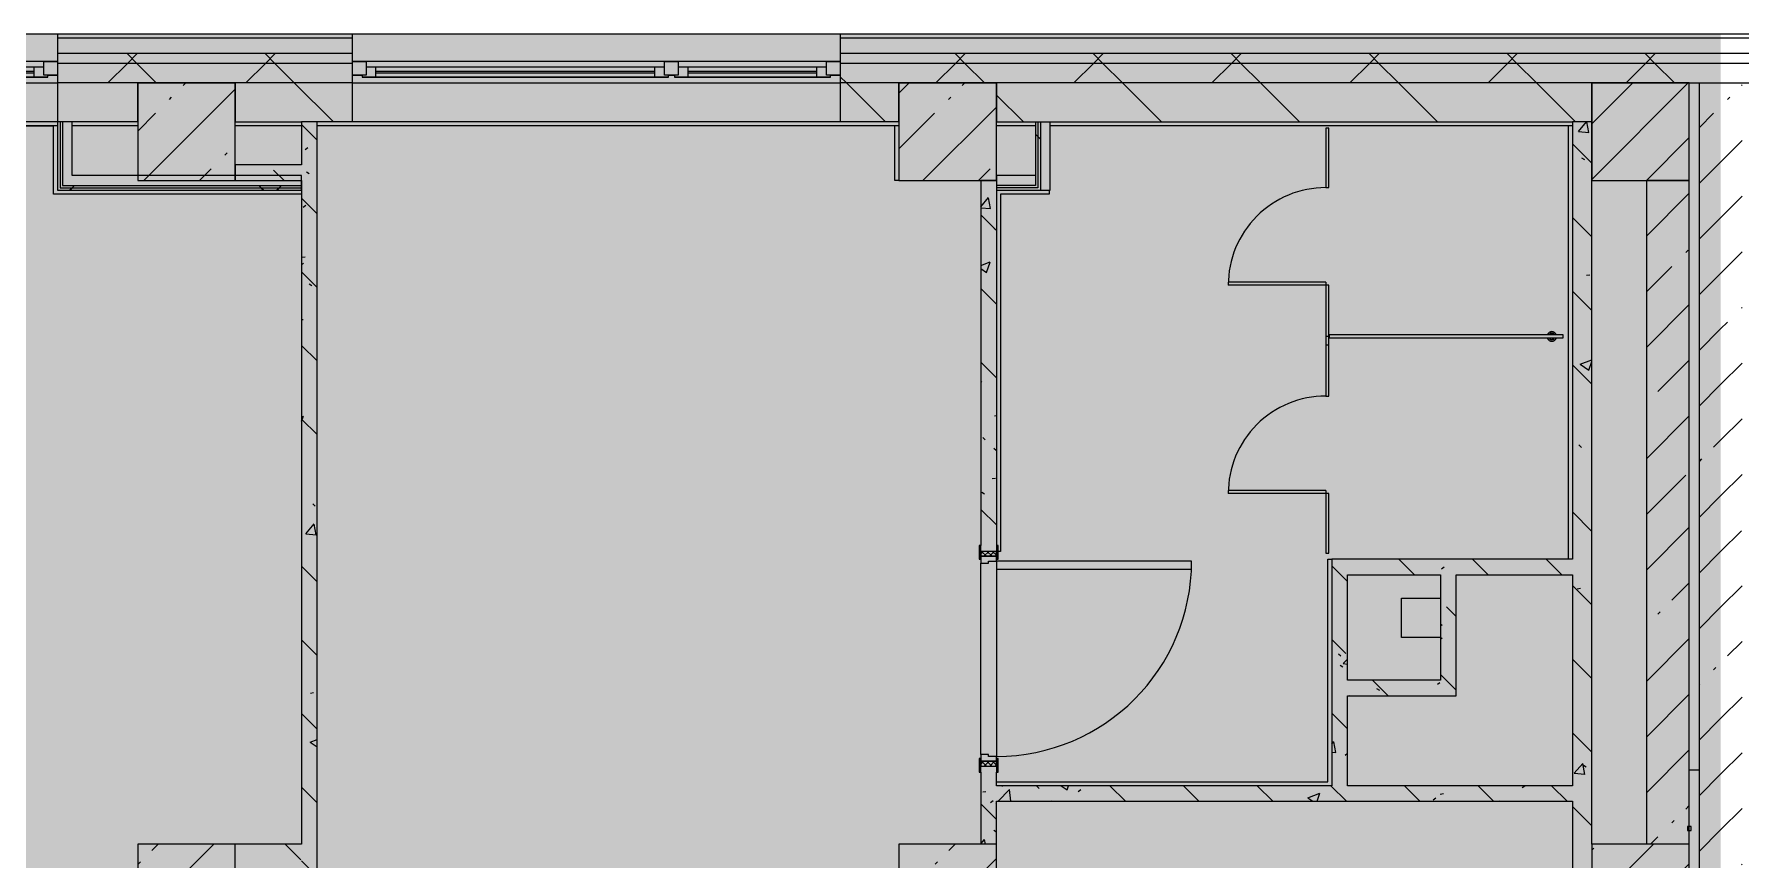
# Model space of a CAD drawing. Header units: millimetres. Extents: x 35098 to 231722, y -8553 to 29000.
# Drawn here: x 180932 to 189676, y 23120 to 27350 of the extents above; entities that cross this region are included whole.
import ezdxf

# ---------------------------------------------------------------- set-up
doc = ezdxf.new("R2010")
doc.units = ezdxf.units.MM
doc.layers.add('A-DETL-GENF-1', color=7, linetype='Continuous', lineweight=9, true_color=0xc0c0c0, transparency=0.4)
for name, color, linetype, lineweight, true_color in [('A-DOOR-2', 7, 'Continuous', 5, 0xaaaaaa), ('A-DOOR-3', 7, 'Continuous', 5, 0xe2e2e2), ('A-DOOR-4', 7, 'Continuous', 5, 0xb7b7b7), ('A-DOOR-5', 7, 'Continuous', 5, 0x737373), ('A-DOOR-FRAM-1', 7, 'Continuous', 5, 0xe2e2e2), ('A-DOOR-FRAM-2', 7, 'Continuous', 5, 0xaaaaaa), ('A-DOOR-FRAM-3', 7, 'Continuous', 5, 0xb7b7b7), ('A-FLOR-2', 7, 'Continuous', 5, 0xb7b7b7), ('A-GENM-1', 7, 'Continuous', 5, 0x737373), ('A-GENM-3', 7, 'Continuous', 5, 0xe2ddcd), ('A-GLAZ-3', 7, 'Continuous', 5, 0x737373), ('A-WALL-5', 7, 'Continuous', 9, 0x737373), ('A-WALL-6', 7, 'Continuous', 5, 0x737373), ('I-WALL-1', 7, 'Continuous', 5, 0xe7e7e7), ('I-WALL-2', 7, 'Continuous', 9, 0xe7e7e7), ('I-WALL-4', 7, 'Continuous', 5, 0x737373), ('I-WALL-5', 7, 'Continuous', 5, 0x787878), ('S-COLS-2', 7, 'Continuous', 5, 0x737373)]:
    doc.layers.add(name, color=color, linetype=linetype, lineweight=lineweight, true_color=true_color)
for name, color, linetype, lineweight in [('A-WALL', 7, 'Continuous', 9), ('A-WALL-4', 7, 'Continuous', 5), ('I-WALL-3', 7, 'Continuous', 5), ('S-COLS-1', 7, 'Continuous', 5)]:
    doc.layers.add(name, color=color, linetype=linetype, lineweight=lineweight)
pattern_1 = [(45, (104712.3, 0), (-285.1231, 285.1231), []), (45, (104997.44, 0), (-285.1231, 285.1231), [504.031, -100.806, 16.764, -84.042])]
pattern_2 = [(135, (104712.3, 0), (-377.1708, -377.1708), [533.4, -88.9, 17.78, -88.9]), (135, (104712.3, 376.94), (-377.1708, -377.1708), []), (50, (104712.3, 0), (637.6445, -55.7866), [66.675, -733.425]), (355, (104712.3, 0), (-123.3494, 668.699), [53.34, -586.74]), (100.451, (104765.45, -4.65), (514.299, 612.908), [56.665, -623.315]), (46.184, (104712.3, 177.8), (948.7764, -147.15), [100.012, -1100.137]), (96.636, (104791.4, 165.5), (830.909, 865.997), [84.998, -934.973]), (351.184, (104712.3, 177.8), (830.918, 865.988), [80.01, -880.11]), (21, (104801.2, 133.35), (530.6506, -357.9283), [66.675, -733.425]), (326, (104801.2, 133.35), (216.308, 644.6585), [53.34, -586.74]), (71.451, (104845.44, 103.5), (746.9596, 286.7243), [56.665, -623.315]), (37.5, (104712.32, 0), (10.81053, 295.9426), [16.764, -562.864, 16.764, -578.866, -588.962]), (37.5, (104712.32, 0), (10.81053, 295.9426), [-1175.258, 16.764, -572.198]), (7.5, (104712.3, 0), (233.8692, 350.6318), [16.764, -322.834, 16.764, -549.529, -224.472]), (7.5, (104712.3, 0), (233.8692, 350.6318), [-905.891, 16.764, -207.708]), (327.5, (104514.07, 0), (474.5678, -20.0513), [16.764, -205.486, 16.764, -676.656, -920.115]), (327.5, (104514.07, 0), (474.5678, -20.0513), [-915.67, 16.764, -903.351]), (317.5, (104425.17, 0), (518.4522, 88.9934), [16.764, -272.161, 16.764, -443.738, -653.415]), (317.5, (104425.17, 0), (518.4522, 88.9934), [-749.427, 16.764, -636.651])]
pattern_3 = [(45, (104712.3, 0), (-353.5534, 353.5534), []), (135, (104712.3, 0), (-353.5534, -353.5534), [])]
pattern_4 = [(45, (104712.3, 0), (-530.33, 530.33), []), (135, (104712.3, 0), (-530.33, -530.33), [])]

# ---------------------------------------------------------------- blocks, each defined once
blk = doc.blocks.new('BSC_Колонна _Прямоугольная - 500х500-23287078-2_7_2_птичка')
at = {"layer": 'S-COLS-1'}
h = blk.add_hatch(dxfattribs=at)
h.set_pattern_fill('FP_112', color=256, style=0, pattern_type=2)
h.set_pattern_definition([(45, (-84450, -22950), (-285.1231, 285.1231), []), (45, (-84164.88, -22950), (-285.1231, 285.1231), [504.031, -100.806, 16.764, -84.042])])
h.paths.add_polyline_path([(-250, -250), (250, -250), (250, 250), (-250, 250), (-250, -160)])
at = {"layer": 'S-COLS-2'}
for p, q in [((250, 250), (-250, 250)), ((-250, 250), (-250, -250)), ((250, -250), (250, 250)), ((-250, -250), (250, -250))]:
    blk.add_line(p, q, dxfattribs=at)
blk = doc.blocks.new('BSC_Колонна _Прямоугольная - 500х500-V102-2_7_2_птичка')
at = {"layer": 'S-COLS-1'}
h = blk.add_hatch(dxfattribs=at)
h.set_pattern_fill('FP_137', color=256, style=0, pattern_type=2)
h.set_pattern_definition([(45, (-77000, -22950), (-285.1231, 285.1231), []), (45, (-76714.88, -22950), (-285.1231, 285.1231), [504.031, -100.806, 16.764, -84.042])])
h.paths.add_polyline_path([(-250, -250), (250, -250), (250, 250), (-250, 250), (-250, -160)])
at = {"layer": 'S-COLS-2'}
for p, q in [((250, 250), (-250, 250)), ((-250, 250), (-250, -250)), ((250, -250), (250, 250)), ((-250, -250), (250, -250))]:
    blk.add_line(p, q, dxfattribs=at)
blk = doc.blocks.new('110_Дверь_СКБ_1Ст_Внутренняя1 - Д-4 1100x2100h_су мгн-32391219-2_7_2_птичка')
at = {"layer": 'A-DOOR-2'}
h = blk.add_hatch(dxfattribs=at)
h.set_pattern_fill('FP_143', color=256, style=0, pattern_type=2)
h.set_pattern_definition([(135, (1751.41, 104.685), (-14.14214, -14.14214), []), (225, (1751.41, 104.685), (14.14214, -14.14214), [])])
h.paths.add_polyline_path([(562.5, 40), (537.5, 40), (537.5, -40), (562.5, -40)])
at = {"layer": 'A-DOOR-3'}
h = blk.add_hatch(color=256, dxfattribs=at)
h.paths.add_polyline_path([(537.5, 40), (512.5, 40), (512.5, 0), (502.5, 0), (502.5, -40), (537.5, -40)])
h.paths.add_polyline_path([(-477.5, 0), (-487.5, 0), (-487.5, 40), (-512.5, 40), (-512.5, -40), (-477.5, -40)])
at = {"layer": 'A-DOOR-FRAM-1'}
for points in [[(-447.5, 40), (-447.5, 1040), (-487.5, 1040), (-487.5, 40)], [(-497.5, 40), (-497.5, 48), (-567.5, 48), (-567.5, 40)], [(592.5, 48), (522.5, 48), (522.5, 40), (592.5, 40)], [(-497.5, -40), (-567.5, -40), (-567.5, -48), (-497.5, -48)], [(592.5, -48), (592.5, -40), (522.5, -40), (522.5, -48)]]:
    blk.add_hatch(color=256, dxfattribs=at).paths.add_polyline_path(points)
at = {"layer": 'A-DOOR-FRAM-2'}
h = blk.add_hatch(dxfattribs=at)
h.set_pattern_fill('FP_144', color=256, style=0, pattern_type=2)
h.set_pattern_definition([(45, (-371.384, 104.685), (-14.1421, 14.1421), []), (135, (-371.384, 104.685), (-14.1421, -14.1421), [])])
h.paths.add_polyline_path([(-512.5, 40), (-537.5, 40), (-537.5, -40), (-512.5, -40)])
at = {"layer": 'A-DOOR-4'}
for p, q in [((-487.5, 1040), (-487.5, 40)), ((-447.5, 1040), (-487.5, 1040)), ((-447.5, 40), (-447.5, 1040)), ((-487.5, 40), (-447.5, 40))]:
    blk.add_line(p, q, dxfattribs=at)
blk.add_arc((-487.5, 40), 1000, 360, 90, dxfattribs=at)
at = {"layer": 'A-DOOR-FRAM-3'}
for p, q in [((-497.5, 48), (-567.5, 48)), ((-567.5, 48), (-567.5, 40)), ((-567.5, 40), (-497.5, 40)), ((-512.5, 40), (-537.5, 40)), ((-537.5, 40), (-537.5, -40)), ((-487.5, 40), (-512.5, 40)), ((-512.5, 40), (-512.5, -40)), ((-512.5, -40), (-512.5, 40)), ((-497.5, 40), (-512.5, 40)), ((-512.5, 40), (-512.5, 39)), ((-512.5, 39), (-497.5, 39)), ((-497.5, 40), (-497.5, 48)), ((-497.5, 39), (-497.5, 40)), ((-487.5, 0), (-487.5, 40)), ((-477.5, 0), (-487.5, 0)), ((-477.5, -40), (-477.5, 0)), ((512.5, 0), (502.5, 0)), ((502.5, 0), (502.5, -40)), ((512.5, 40), (512.5, 0)), ((537.5, 40), (512.5, 40)), ((592.5, 48), (522.5, 48)), ((522.5, 48), (522.5, 40)), ((537.5, 40), (522.5, 40)), ((522.5, 40), (522.5, 39)), ((522.5, 40), (592.5, 40)), ((522.5, 39), (537.5, 39)), ((537.5, -40), (537.5, 40)), ((562.5, 40), (537.5, 40)), ((537.5, 40), (537.5, -40)), ((537.5, 39), (537.5, 40)), ((562.5, -40), (562.5, 40)), ((592.5, 40), (592.5, 48)), ((-497.5, -40), (-567.5, -40)), ((-567.5, -40), (-567.5, -48)), ((-567.5, -48), (-497.5, -48)), ((-537.5, -40), (-512.5, -40)), ((-497.5, -39), (-512.5, -39)), ((-512.5, -39), (-512.5, -40)), ((-512.5, -40), (-477.5, -40)), ((-512.5, -40), (-497.5, -40)), ((-497.5, -40), (-497.5, -39)), ((-497.5, -48), (-497.5, -40)), ((502.5, -40), (537.5, -40)), ((537.5, -39), (522.5, -39)), ((522.5, -39), (522.5, -40)), ((522.5, -40), (537.5, -40)), ((592.5, -40), (522.5, -40)), ((522.5, -40), (522.5, -48)), ((522.5, -48), (592.5, -48)), ((537.5, -40), (537.5, -39)), ((537.5, -40), (562.5, -40)), ((592.5, -48), (592.5, -40))]:
    blk.add_line(p, q, dxfattribs=at)
blk = doc.blocks.new('120_Окно_СКБ_2Ст - 120_Окно_СКБ_2Ст 2500х2500 _мал створка справа_-23206729-2_7_2_птичка')
at = {"layer": 'A-GLAZ-3'}
for p, q in [((-1250, -75), (-1250, -5)), ((-1250, -5), (-1180, -5)), ((1250, -5), (-1250, -5)), ((-1180, -75), (-1250, -75)), ((-1250, -75), (-1200, -75)), ((-1180, -75), (-1200, -75)), ((-1200, -75), (-1200, -85)), ((-1200, -85), (370, -85)), ((370, -85), (-1200, -85)), ((-1180, -5), (-1180, -75)), ((350, -35), (-1180, -35)), ((-1180, -35), (-1180, -75)), ((-1130, -85), (-1130, -35)), ((-1130, -55), (300, -55)), ((300, -65), (-1130, -65)), ((300, -85), (300, -35)), ((350, -75), (350, -5)), ((350, -5), (420, -5)), ((350, -75), (350, -35)), ((420, -75), (350, -75)), ((370, -75), (350, -75)), ((370, -75), (400, -75)), ((370, -85), (370, -75)), ((420, -75), (400, -75)), ((400, -75), (400, -85)), ((400, -85), (1200, -85)), ((1200, -85), (400, -85)), ((420, -5), (420, -75)), ((1180, -35), (420, -35)), ((420, -35), (420, -75)), ((470, -85), (470, -35)), ((470, -55), (1130, -55)), ((1130, -65), (470, -65)), ((1130, -85), (1130, -35)), ((1180, -75), (1180, -5)), ((1180, -5), (1250, -5)), ((1180, -75), (1180, -35)), ((1250, -75), (1180, -75)), ((1200, -75), (1180, -75)), ((1200, -75), (1250, -75)), ((1200, -85), (1200, -75)), ((1250, -5), (1250, -75))]:
    blk.add_line(p, q, dxfattribs=at)
blk = doc.blocks.new('120_Окно_СКБ_2Ст - 120_Окно_СКБ_2Ст 2100х2400 _мал створка справа_-19092174-2_7_2_птичка')
at = {"layer": 'A-GLAZ-3'}
for p, q in [((-1050, -75), (-1050, -5)), ((-1050, -5), (-980, -5)), ((1050, -5), (-1050, -5)), ((-980, -75), (-1050, -75)), ((-1050, -75), (-1000, -75)), ((-980, -75), (-1000, -75)), ((-1000, -75), (-1000, -85)), ((-1000, -85), (170, -85)), ((170, -85), (-1000, -85)), ((-980, -5), (-980, -75)), ((150, -35), (-980, -35)), ((-980, -35), (-980, -75)), ((-930, -85), (-930, -35)), ((-930, -55), (100, -55)), ((100, -65), (-930, -65)), ((100, -85), (100, -35)), ((150, -75), (150, -5)), ((150, -5), (220, -5)), ((150, -75), (150, -35)), ((220, -75), (150, -75)), ((170, -75), (150, -75)), ((170, -75), (200, -75)), ((170, -85), (170, -75)), ((220, -75), (200, -75)), ((200, -75), (200, -85)), ((200, -85), (1000, -85)), ((1000, -85), (200, -85)), ((220, -5), (220, -75)), ((980, -35), (220, -35)), ((220, -35), (220, -75)), ((270, -85), (270, -35)), ((270, -55), (930, -55)), ((930, -65), (270, -65)), ((930, -85), (930, -35)), ((980, -75), (980, -5)), ((980, -5), (1050, -5)), ((980, -75), (980, -35)), ((1050, -75), (980, -75)), ((1000, -75), (980, -75)), ((1000, -75), (1050, -75)), ((1000, -85), (1000, -75)), ((1050, -5), (1050, -75))]:
    blk.add_line(p, q, dxfattribs=at)
blk = doc.blocks.new('BSC_Колонна _Прямоугольная - 500х500-V158-2_7_2_птичка')
at = {"layer": 'S-COLS-1'}
h = blk.add_hatch(dxfattribs=at)
h.set_pattern_fill('FP_185', color=256, style=0, pattern_type=2)
h.set_pattern_definition([(45, (-80900, -22950), (-285.1231, 285.1231), []), (45, (-80614.88, -22950), (-285.1231, 285.1231), [504.031, -100.806, 16.764, -84.042])])
h.paths.add_polyline_path([(-250, -250), (250, -250), (250, 250), (-250, 250), (-250, -160)])
at = {"layer": 'S-COLS-2'}
for p, q in [((250, 250), (-250, 250)), ((-250, 250), (-250, -250)), ((250, -250), (250, 250)), ((-250, -250), (250, -250))]:
    blk.add_line(p, q, dxfattribs=at)
blk = doc.blocks.new('131_Сантехническая перегородка_Дверь - СД-1-V198-2_7_2_птичка')
at = {"layer": 'A-GENM-3'}
for points in [[(0, -8), (305.2, -8), (305.2, 8), (0, 8)], [(805.2, -8), (1110.4, -8), (1110.4, 8), (805.2, 8)]]:
    blk.add_hatch(color=256, dxfattribs=at).paths.add_polyline_path(points)
at = {"layer": 'A-DOOR-5'}
for p, q in [((321.2, 508), (305.2, 508)), ((305.2, 8), (305.2, 508)), ((321.2, 8), (321.2, 508)), ((321.2, 8), (305.2, 8))]:
    blk.add_line(p, q, dxfattribs=at)
blk.add_arc((305.2, 8), 500, 360, 90, dxfattribs=at)
at = {"layer": 'A-GENM-1'}
for p, q in [((305.2, 8), (0, 8)), ((0, 8), (0, -8)), ((305.2, -8), (305.2, 8)), ((1110.4, 8), (805.2, 8)), ((805.2, 8), (805.2, -8)), ((1110.4, -8), (1110.4, 8)), ((0, -8), (305.2, -8)), ((805.2, -8), (1110.4, -8))]:
    blk.add_line(p, q, dxfattribs=at)
blk = doc.blocks.new('131_Сантехническая перегородка 8 - СП-1-30911291-2_7_2_птичка')
at = {"layer": 'A-GENM-3'}
blk.add_hatch(color=256, dxfattribs=at).paths.add_polyline_path([(0, 8), (0, -8), (1200, -8), (1200, 8)])
at = {"layer": 'A-GENM-1'}
for p, q in [((1200, 8), (0, 8)), ((0, 8), (0, -8)), ((1200, -8), (1200, 8)), ((0, -8), (1200, -8))]:
    blk.add_line(p, q, dxfattribs=at)
at = {"layer": 'A-GENM-1', "flags": 128}
for points in [[(71.5, 8), (71.1, 8.5), (70.8, 9), (70.4, 9.5), (70, 9.9), (69.6, 10.4), (69.2, 10.8), (68.8, 11.2), (68.3, 11.6), (67.8, 12), (67.3, 12.3), (66.8, 12.7), (66.3, 13), (65.8, 13.3), (65.3, 13.6), (64.7, 13.8), (64.2, 14), (63.6, 14.3), (63, 14.4), (62.4, 14.6), (61.9, 14.7), (61.3, 14.9), (60.7, 14.9), (60.1, 15), (59.5, 15.1), (58.9, 15.1), (58.3, 15.1), (57.7, 15), (57.1, 15), (56.5, 14.9), (55.9, 14.8), (55.3, 14.7), (54.7, 14.5), (54.1, 14.4), (53.5, 14.2), (53, 13.9), (52.4, 13.7), (51.9, 13.4), (51.4, 13.2), (50.8, 12.9), (50.3, 12.5), (49.8, 12.2), (49.3, 11.8), (48.9, 11.4), (48.4, 11), (48, 10.6), (47.6, 10.2), (47.2, 9.7), (46.8, 9.3), (46.4, 8.8), (46.1, 8.3), (45.9, 8)], [(45.9, -8), (46.3, -8.5), (46.6, -9), (47, -9.5), (47.4, -9.9), (47.8, -10.4), (48.2, -10.8), (48.6, -11.2), (49.1, -11.6), (49.6, -12), (50, -12.3), (50.5, -12.7), (51.1, -13), (51.6, -13.3), (52.1, -13.6), (52.7, -13.8), (53.2, -14), (53.8, -14.3), (54.4, -14.4), (54.9, -14.6), (55.5, -14.7), (56.1, -14.9), (56.7, -14.9), (57.3, -15), (57.9, -15.1), (58.5, -15.1), (59.1, -15.1), (59.7, -15), (60.3, -15), (60.9, -14.9), (61.5, -14.8), (62.1, -14.7), (62.7, -14.5), (63.3, -14.4), (63.8, -14.2), (64.4, -13.9), (65, -13.7), (65.5, -13.4), (66, -13.2), (66.6, -12.9), (67.1, -12.5), (67.6, -12.2), (68, -11.8), (68.5, -11.4), (69, -11), (69.4, -10.6), (69.8, -10.2), (70.2, -9.7), (70.6, -9.3), (70.9, -8.8), (71.3, -8.3), (71.5, -8)]]:
    blk.add_lwpolyline(points, dxfattribs=at)
at = {"layer": 'A-GENM-1'}
for radius, start, end in [(24.6, 19.91127, 160.08873), (17.6, 45, 135), (17.6, 45, 135), (15.1, 45, 135), (24.6, 199.91127, 340.08873), (17.6, 225, 315), (17.6, 225, 315), (15.1, 225, 315)]:
    blk.add_arc((58.7, 0), radius, start, end, dxfattribs=at)

msp = doc.modelspace()

# ---------------------------------------------------------------- hatches: boundary and pattern name
at = {"layer": 'A-DETL-GENF-1'}
msp.add_hatch(color=256, dxfattribs=at).paths.add_polyline_path([(180553.3, -280), (180572.3, -280), (180572.3, 3300), (189572.3, 3300), (189572.3, 27350), (146622.3, 27350), (146622.3, 23778), (143472.3, 23778), (143472.3, -280), (179625.7, -280)])
at = {"layer": 'A-WALL-4'}
h = msp.add_hatch(dxfattribs=at)
h.set_pattern_fill('FP_103', color=256, style=0, pattern_type=2)
h.set_pattern_definition(pattern_3)
h.paths.add_polyline_path([(189516.2, 27200), (189572.3, 27200), (189572.3, 27250), (185062.3, 27250), (185062.3, 27200), (188900.9, 27200)])
h.paths.add_polyline_path([(181480.8, 27200), (182562.3, 27200), (182562.3, 27250), (181052.3, 27250), (181052.3, 27200)])
h.paths.add_polyline_path([(172205.6, 27200), (172672.3, 27200), (172669.3, 27250), (170872.3, 27250), (170872.3, 27200), (171278.1, 27200)])
h.paths.add_polyline_path([(173572.3, 27200), (178952.3, 27200), (178952.3, 27250), (173572.3, 27250)])
h.paths.add_polyline_path([(169972.3, 27200), (169972.3, 27250), (168892.3, 27250), (168892.3, 27200), (169667.5, 27200)])
h.paths.add_polyline_path([(154372.6, 27200), (155472.5, 27200), (155472.5, 27250), (154372.6, 27250)])
h.paths.add_polyline_path([(164572.3, 27200), (165752.3, 27200), (165752.3, 27250), (164572.3, 27250)])
h.paths.add_polyline_path([(161872.3, 27200), (161872.3, 27250), (160622.2, 27250), (160622.2, 27200), (161539.1, 27200)])
h.paths.add_polyline_path([(159220.3, 27200), (159722.2, 27200), (159722.2, 27250), (158572.5, 27250), (158572.5, 27200)])
h.paths.add_polyline_path([(146772.3, 27200), (149119.3, 27200), (149119.3, 27250), (146722.3, 27250), (146722.3, 27200)])
h.paths.add_polyline_path([(153472.6, 27200), (153472.6, 27250), (152219.3, 27250), (152219.3, 27200), (152727.7, 27200)])
h = msp.add_hatch(dxfattribs=at)
h.set_pattern_fill('FP_103', color=256, style=0, pattern_type=2)
h.set_pattern_definition(pattern_3)
h.paths.add_polyline_path([(188912.3, 27100), (189572.3, 27100), (189572.3, 27200), (185062.3, 27200), (185062.3, 27100), (188900.9, 27100)])
h.paths.add_polyline_path([(172205.6, 27100), (172672.3, 27100), (172669.3, 27200), (170872.3, 27200), (170872.3, 27100), (171472.3, 27100)])
h.paths.add_polyline_path([(169972.3, 27100), (169972.3, 27200), (168892.3, 27200), (168892.3, 27100), (169667.5, 27100)])
h.paths.add_polyline_path([(173572.3, 27100), (178952.3, 27100), (178952.3, 27200), (173572.3, 27200)])
h.paths.add_polyline_path([(182562.3, 27100), (182562.3, 27200), (181052.3, 27200), (181052.3, 27100), (182408.3, 27100)])
h.paths.add_polyline_path([(161872.3, 27100), (161872.3, 27200), (160622.2, 27200), (160622.2, 27100), (161539.1, 27100)])
h.paths.add_polyline_path([(165752.3, 27100), (165752.3, 27200), (164572.3, 27200), (164572.3, 27100), (165712.9, 27100)])
h.paths.add_polyline_path([(158572.5, 27100), (159722.2, 27100), (159722.2, 27200), (158572.5, 27200)])
h.paths.add_polyline_path([(149119.3, 27100), (149119.3, 27200), (146772.3, 27200), (146772.3, 27100), (148090.1, 27100)])
h.paths.add_polyline_path([(152219.3, 27100), (153472.6, 27100), (153472.6, 27200), (152219.3, 27200)])
h.paths.add_polyline_path([(154372.6, 27100), (155472.5, 27100), (155472.5, 27200), (154372.6, 27200)])
h = msp.add_hatch(dxfattribs=at)
h.set_pattern_fill('FP_103', color=256, style=0, pattern_type=2)
h.set_pattern_definition(pattern_3)
h.paths.add_polyline_path([(193538.5, 27200), (197872.3, 27200), (197872.3, 27250), (189572.3, 27250), (189572.3, 27200), (192611, 27200)])
h = msp.add_hatch(dxfattribs=at)
h.set_pattern_fill('FP_103', color=256, style=0, pattern_type=2)
h.set_pattern_definition(pattern_3)
h.paths.add_polyline_path([(197772.3, 27100), (197772.3, 27200), (189572.3, 27200), (189572.3, 27100), (197248.6, 27100)])
at = {"layer": 'I-WALL-1'}
for points in [[(181127.3, 26625), (181127.3, 26900), (181077.3, 26900), (181077.3, 26625)], [(186137.3, 26550), (186137.3, 26900), (186087.3, 26900), (186087.3, 26550), (186118.4, 26550)], [(182302.3, 26575), (182302.3, 26625), (181077.3, 26625), (181077.3, 26575), (181480.8, 26575)]]:
    msp.add_hatch(color=256, dxfattribs=at).paths.add_polyline_path(points)
at = {"layer": 'I-WALL-2'}
msp.add_hatch(color=256, dxfattribs=at).paths.add_polyline_path([(186062.3, 26575), (186062.3, 26625), (185862.3, 26625), (185862.3, 26575)])
at = {"layer": 'I-WALL-3'}
h = msp.add_hatch(dxfattribs=at)
h.set_pattern_fill('FP_114', color=256, style=0, pattern_type=2)
h.set_pattern_definition([(135, (104712.3, 0), (-353.5534, -353.5534), [])])
h.paths.add_polyline_path([(185062.3, 26900), (185362.3, 26900), (185362.3, 27100), (185062.3, 27100), (185062.3, 26974.9)])
h.paths.add_polyline_path([(188912.3, 26900), (188912.3, 27100), (185862.3, 27100), (185862.3, 26900), (188900.9, 26900)])
h.paths.add_polyline_path([(178252.3, 26900), (178252.3, 27100), (175522.3, 27100), (175522.3, 26900), (177770.7, 26900)])
h.paths.add_polyline_path([(172672.3, 26900), (172669.3, 27100), (171472.3, 27100), (171472.3, 26900), (172669.3, 26900)])
h.paths.add_polyline_path([(178952.3, 26900), (178952.3, 27100), (178752.3, 27100), (178752.3, 26900)])
h.paths.add_polyline_path([(173572.3, 26900), (175022.3, 26900), (175022.3, 27100), (173572.3, 27100)])
h.paths.add_polyline_path([(181462.3, 26900), (181462.3, 27100), (181052.3, 27100), (181052.3, 26900)])
h.paths.add_polyline_path([(182562.3, 26900), (182562.3, 27100), (181962.3, 27100), (181962.3, 26900), (182408.3, 26900)])
h.paths.add_polyline_path([(161075.3, 26900), (161872.3, 26900), (161872.3, 27100), (160622.2, 27100), (160622.2, 26900)])
h.paths.add_polyline_path([(158572.5, 26900), (159722.2, 26900), (159722.2, 27100), (158572.5, 27100)])
h.paths.add_polyline_path([(164572.3, 26900), (165772.3, 26900), (165772.3, 27100), (164572.3, 27100)])
h.paths.add_polyline_path([(169177.1, 26900), (169972.3, 26900), (169972.3, 27100), (168872.3, 27100), (168872.3, 26900)])
h.paths.add_polyline_path([(155077.1, 26900), (155472.5, 26900), (155472.5, 27100), (155077.1, 27100)])
h = msp.add_hatch(dxfattribs=at)
h.set_pattern_fill('FP_111', color=256, style=0, pattern_type=2)
h.set_pattern_definition(pattern_1)
h.paths.add_polyline_path([(189572.3, 18370), (189572.3, 27100), (189462.3, 27100), (189462.3, 18370)])
h = msp.add_hatch(dxfattribs=at)
h.set_pattern_fill('FP_111', color=256, style=0, pattern_type=2)
h.set_pattern_definition(pattern_1)
h.paths.add_polyline_path([(189682.3, 18370), (189682.3, 27100), (189572.3, 27100), (189572.3, 18370)])
h = msp.add_hatch(dxfattribs=at)
h.set_pattern_fill('FP_215', color=256, style=0, pattern_type=2)
h.set_pattern_definition(pattern_4)
h.paths.add_polyline_path([(186074.8, 26575), (186074.8, 26900), (186062.3, 26900), (186062.3, 26575)])
h = msp.add_hatch(dxfattribs=at)
h.set_pattern_fill('FP_215', color=256, style=0, pattern_type=2)
h.set_pattern_definition(pattern_4)
h.paths.add_polyline_path([(186087.3, 26562.5), (186087.3, 26900), (186074.8, 26900), (186074.8, 26562.5)])
h = msp.add_hatch(dxfattribs=at)
h.set_pattern_fill('FP_111', color=256, style=0, pattern_type=2)
h.set_pattern_definition(pattern_1)
h.paths.add_polyline_path([(189412.3, 15150), (189412.3, 15530), (189192.3, 15530), (189192.3, 15150)])
h.paths.add_polyline_path([(189192.3, 18570), (189412.3, 18570), (189412.3, 18600), (189192.3, 18600)])
h.paths.add_polyline_path([(189412.3, 19100), (189412.3, 22700), (189192.3, 22700), (189192.3, 19100), (189200.8, 19100)])
h.paths.add_polyline_path([(189316.4, 23200), (189412.3, 23200), (189412.3, 26600), (189192.3, 26600), (189192.3, 23200)])
h = msp.add_hatch(dxfattribs=at)
h.set_pattern_fill('FP_215', color=256, style=0, pattern_type=2)
h.set_pattern_definition(pattern_4)
h.paths.add_polyline_path([(182302.3, 26550), (182302.3, 26562.5), (181052.3, 26562.5), (181052.3, 26550), (181480.8, 26550)])
h = msp.add_hatch(dxfattribs=at)
h.set_pattern_fill('FP_215', color=256, style=0, pattern_type=2)
h.set_pattern_definition(pattern_4)
h.paths.add_polyline_path([(182302.3, 26562.5), (182302.3, 26575), (181064.8, 26575), (181064.8, 26562.5), (181480.8, 26562.5)])
at = {"layer": 'I-WALL-5'}
h = msp.add_hatch(dxfattribs=at)
h.set_pattern_fill('FP_124', color=256, style=0, pattern_type=2)
h.set_pattern_definition(pattern_2)
h.paths.add_polyline_path([(182302.3, 18800), (182382.3, 18800), (182382.3, 26900), (182302.3, 26900), (182302.3, 20476.2)])
h = msp.add_hatch(dxfattribs=at)
h.set_pattern_fill('FP_124', color=256, style=0, pattern_type=2)
h.set_pattern_definition(pattern_2)
h.paths.add_polyline_path([(188813, 18800), (188912.3, 18800), (188912.3, 26900), (188813, 26900), (188813, 20476.2)])
h = msp.add_hatch(dxfattribs=at)
h.set_pattern_fill('FP_124', color=256, style=0, pattern_type=2)
h.set_pattern_definition(pattern_2)
h.paths.add_polyline_path([(182302.3, 26600), (182302.3, 26680), (181962.3, 26680), (181962.3, 26600)])
h = msp.add_hatch(dxfattribs=at)
h.set_pattern_fill('FP_124', color=256, style=0, pattern_type=2)
h.set_pattern_definition(pattern_2)
h.paths.add_polyline_path([(185862.3, 23200), (185862.3, 23600), (185782.3, 23600), (185782.3, 23200)])
h.paths.add_polyline_path([(185862.3, 24700), (185862.3, 26600), (185782.3, 26600), (185782.3, 24700)])
h = msp.add_hatch(dxfattribs=at)
h.set_pattern_fill('FP_124', color=256, style=0, pattern_type=2)
h.set_pattern_definition(pattern_2)
h.paths.add_polyline_path([(187973.4, 24580), (188813, 24580), (188813, 24660), (187580.8, 24660), (187580.8, 24580), (187660.8, 24580)])
h = msp.add_hatch(dxfattribs=at)
h.set_pattern_fill('FP_124', color=256, style=0, pattern_type=2)
h.set_pattern_definition(pattern_2)
h.paths.add_polyline_path([(187580.8, 23500), (187660.8, 23500), (187660.8, 24580), (187580.8, 24580), (187580.8, 23946.9)])
h = msp.add_hatch(dxfattribs=at)
h.set_pattern_fill('FP_124', color=256, style=0, pattern_type=2)
h.set_pattern_definition(pattern_2)
h.paths.add_polyline_path([(188217.4, 24040), (188217.4, 24580), (188137.4, 24580), (188137.4, 24040)])
h = msp.add_hatch(dxfattribs=at)
h.set_pattern_fill('FP_124', color=256, style=0, pattern_type=2)
h.set_pattern_definition(pattern_2)
h.paths.add_polyline_path([(187660.8, 23960), (188217.4, 23960), (188217.4, 24040), (187660.8, 24040)])
h = msp.add_hatch(dxfattribs=at)
h.set_pattern_fill('FP_124', color=256, style=0, pattern_type=2)
h.set_pattern_definition(pattern_2)
h.paths.add_polyline_path([(187973.4, 23420), (188813, 23420), (188813, 23500), (185862.3, 23500), (185862.3, 23420), (187045.9, 23420)])
h = msp.add_hatch(dxfattribs=at)
h.set_pattern_fill('FP_124', color=256, style=0, pattern_type=2)
h.set_pattern_definition(pattern_2)
h.paths.add_polyline_path([(182302.3, 23120), (182302.3, 23200), (181962.3, 23200), (181962.3, 23120)])
at = {"layer": 'S-COLS-1'}
h = msp.add_hatch(dxfattribs=at)
h.set_pattern_fill('FP_111', color=256, style=0, pattern_type=2)
h.set_pattern_definition(pattern_1)
h.paths.add_polyline_path([(181462.3, 26600), (181962.3, 26600), (181962.3, 27100), (181462.3, 27100), (181462.3, 26675.5)])
h = msp.add_hatch(dxfattribs=at)
h.set_pattern_fill('FP_111', color=256, style=0, pattern_type=2)
h.set_pattern_definition(pattern_1)
h.paths.add_polyline_path([(185862.3, 26600), (185862.3, 27100), (185362.3, 27100), (185362.3, 26600)])
h = msp.add_hatch(dxfattribs=at)
h.set_pattern_fill('FP_111', color=256, style=0, pattern_type=2)
h.set_pattern_definition(pattern_1)
h.paths.add_polyline_path([(189291.7, 26600), (189412.3, 26600), (189412.3, 27100), (188912.3, 27100), (188912.3, 26600)])

# ---------------------------------------------------------------- linework, layer by layer
at = {"layer": 'A-FLOR-2'}
for p, q in [((181031.3, 26879), (178752.3, 26879)), ((181031.3, 26530), (181031.3, 26879)), ((185341.3, 26600), (185341.3, 26880)), ((188793, 24660), (188793, 26880)), ((185362.3, 26600), (185341.3, 26600)), ((182302.3, 26530), (181031.3, 26530)), ((186132.3, 26530), (185882.3, 26530)), ((185882.3, 26530), (185882.3, 24700)), ((186132.3, 26550), (186132.3, 26530)), ((185882.3, 24700), (185870.3, 24700)), ((187560.8, 23520), (187560.8, 24660)), ((187560.8, 24660), (187580.8, 24660)), ((187937.4, 24459.9), (188137.4, 24459.9)), ((187937.4, 24259.9), (187937.4, 24459.9)), ((188137.4, 24259.9), (187937.4, 24259.9)), ((189462.3, 23580), (189412.3, 23580)), ((185862.3, 23520), (187560.8, 23520))]:
    msp.add_line(p, q, dxfattribs=at)
at = {"layer": 'A-WALL'}
for p, q in [((198002.3, 27330), (185062.3, 27330)), ((197922.3, 27250), (185062.3, 27250)), ((197872.3, 27200), (185062.3, 27200))]:
    msp.add_line(p, q, dxfattribs=at)
at = {"layer": 'A-WALL-4'}
for p, q in [((198022.3, 27350), (181052.3, 27350)), ((188912.3, 27100), (197772.3, 27100))]:
    msp.add_line(p, q, dxfattribs=at)
at = {"layer": 'A-WALL-5'}
for p, q in [((182562.3, 27330), (181052.3, 27330)), ((182562.3, 27250), (181052.3, 27250)), ((182562.3, 27200), (181052.3, 27200)), ((181462.3, 27100), (181052.3, 27100)), ((182562.3, 27100), (181962.3, 27100)), ((185362.3, 27100), (185062.3, 27100)), ((188912.3, 27100), (185862.3, 27100)), ((181064.8, 26900), (181064.8, 26562.5)), ((181077.3, 26900), (181077.3, 26575)), ((182382.3, 26900), (182302.3, 26900)), ((186074.8, 26900), (186074.8, 26562.5)), ((186087.3, 26900), (186087.3, 26550)), ((188912.3, 26900), (188813, 26900)), ((186062.3, 26625), (186062.3, 26575)), ((181064.8, 26562.5), (182302.3, 26562.5)), ((181077.3, 26575), (182302.3, 26575)), ((186062.3, 26575), (185862.3, 26575)), ((186074.8, 26562.5), (185862.3, 26562.5))]:
    msp.add_line(p, q, dxfattribs=at)
at = {"layer": 'A-WALL-6'}
for p, q in [((181052.3, 27350), (161872.3, 27350)), ((181052.3, 27350), (181052.3, 27100)), ((182562.3, 27100), (182562.3, 27350)), ((185062.3, 27350), (185062.3, 27100)), ((181462.3, 27100), (181962.3, 27100)), ((185362.3, 27100), (185862.3, 27100)), ((189422.3, 23290.5), (189402.3, 23290.5)), ((189402.3, 23290.5), (189402.3, 23270.5)), ((189402.3, 23270.5), (189422.3, 23270.5)), ((189422.3, 23270.5), (189422.3, 23290.5))]:
    msp.add_line(p, q, dxfattribs=at)
at = {"layer": 'I-WALL-4'}
for p, q in [((178952.3, 27100), (181052.3, 27100)), ((181052.3, 27100), (181052.3, 26550)), ((181462.3, 26900), (181462.3, 27100)), ((181962.3, 27100), (181962.3, 26900)), ((182562.3, 26900), (182562.3, 27100)), ((182562.3, 27100), (185062.3, 27100)), ((185062.3, 27100), (185062.3, 26900)), ((185362.3, 26900), (185362.3, 27100)), ((185862.3, 27100), (185862.3, 26900)), ((188912.3, 26900), (188912.3, 27100)), ((189462.3, 27100), (189462.3, 18370)), ((181462.3, 26900), (178752.3, 26900)), ((181053.2, 26880), (178752.3, 26880)), ((181127.3, 26625), (181127.3, 26900)), ((181462.3, 26880), (181127.3, 26880)), ((181962.3, 26900), (182302.3, 26900)), ((182302.3, 26880), (181962.3, 26880)), ((182302.3, 26900), (182302.3, 26680)), ((185362.3, 26900), (182382.3, 26900)), ((182382.3, 18800), (182382.3, 26900)), ((185362.3, 26880), (182382.3, 26880)), ((185862.3, 26900), (188813, 26900)), ((186062.3, 26880), (185862.3, 26880)), ((186062.3, 26900), (186062.3, 26625)), ((186137.3, 26550), (186137.3, 26900)), ((188813, 26880), (186137.3, 26880)), ((188813, 26900), (188813, 24660)), ((188913, 26900), (188912.3, 26900)), ((188913, 23200), (188913, 26900)), ((182302.3, 26680), (181962.3, 26680)), ((181962.3, 26680), (181962.3, 26600)), ((182302.3, 26625), (181127.3, 26625)), ((181962.3, 26600), (182302.3, 26600)), ((182302.3, 26550), (182302.3, 26625)), ((182302.3, 26600), (182302.3, 23200)), ((185862.3, 26600), (185782.3, 26600)), ((185782.3, 26600), (185782.3, 24730)), ((186062.3, 26625), (185862.3, 26625)), ((185862.3, 26625), (185862.3, 24730)), ((189192.3, 26600), (189192.3, 23200)), ((189412.3, 26600), (189192.3, 26600)), ((189412.3, 23200), (189412.3, 26600)), ((181052.3, 26550), (182302.3, 26550)), ((185862.3, 26550), (186137.3, 26550)), ((188813, 24660), (187580.8, 24660)), ((187580.8, 24660), (187580.8, 23500)), ((185782.3, 23660), (185782.3, 24640)), ((185862.3, 24610), (185862.3, 23650)), ((187660.8, 24580), (188137.4, 24580)), ((187660.8, 24040), (187660.8, 24580)), ((188137.4, 24580), (188137.4, 24040)), ((188217.4, 24580), (188813, 24580)), ((188217.4, 23960), (188217.4, 24580)), ((188813, 24580), (188813, 23500)), ((188137.4, 24040), (187660.8, 24040)), ((187660.8, 23500), (187660.8, 23960)), ((187660.8, 23960), (188217.4, 23960)), ((185782.3, 23570), (185782.3, 23200)), ((185862.3, 23500), (185862.3, 23570)), ((187580.8, 23500), (185862.3, 23500)), ((188813, 23500), (187660.8, 23500)), ((185862.3, 23420), (188813, 23420)), ((185862.3, 23200), (185862.3, 23420)), ((188813, 23420), (188813, 18800)), ((182302.3, 23200), (181962.3, 23200))]:
    msp.add_line(p, q, dxfattribs=at)
at = {"layer": 'S-COLS-2'}
for p, q in [((181962.3, 27100), (181462.3, 27100)), ((181462.3, 27100), (181462.3, 26900)), ((181962.3, 26900), (181962.3, 27100)), ((185862.3, 27100), (185362.3, 27100)), ((185362.3, 27100), (185362.3, 26900)), ((185862.3, 26900), (185862.3, 27100)), ((189412.3, 27100), (188912.3, 27100)), ((188912.3, 27100), (188912.3, 26900)), ((189412.3, 26600), (189412.3, 27100)), ((181462.3, 26900), (181462.3, 26600)), ((181962.3, 26600), (181962.3, 26900)), ((185362.3, 26900), (185362.3, 26600)), ((185862.3, 26600), (185862.3, 26900)), ((188912.3, 26900), (188912.3, 26600)), ((181462.3, 26600), (181962.3, 26600)), ((185362.3, 26600), (185862.3, 26600)), ((188912.3, 26600), (189412.3, 26600))]:
    msp.add_line(p, q, dxfattribs=at)

# ---------------------------------------------------------------- block references
at = {"layer": 'A-DOOR-4', "rotation": 270}
msp.add_blockref('110_Дверь_СКБ_1Ст_Внутренняя1 - Д-4 1100x2100h_су мгн-32391219-2_7_2_птичка', (185822.3, 24162.5), dxfattribs=at)
at = {"layer": 'A-GENM-1'}
for name, p, rotation in [('131_Сантехническая перегородка_Дверь - СД-1-V198-2_7_2_птичка', (187557.8, 25758.6), 89.99999999997607), ('131_Сантехническая перегородка_Дверь - СД-1-V198-2_7_2_птичка', (187557.8, 24691), 89.99999999997607), ('131_Сантехническая перегородка 8 - СП-1-30911291-2_7_2_птичка', (188766.6, 25801.4), 180)]:
    msp.add_blockref(name, p, dxfattribs=dict(at, rotation=rotation))
at = {"layer": 'A-GLAZ-3'}
for name, p in [('120_Окно_СКБ_2Ст - 120_Окно_СКБ_2Ст 2100х2400 _мал створка справа_-19092174-2_7_2_птичка', (180002.3, 27215)), ('120_Окно_СКБ_2Ст - 120_Окно_СКБ_2Ст 2500х2500 _мал створка справа_-23206729-2_7_2_птичка', (183812.3, 27215))]:
    msp.add_blockref(name, p, dxfattribs=at)
at = {"layer": 'S-COLS-2'}
for name, p in [('BSC_Колонна _Прямоугольная - 500х500-V102-2_7_2_птичка', (181712.3, 22950)), ('BSC_Колонна _Прямоугольная - 500х500-V158-2_7_2_птичка', (185612.3, 22950)), ('BSC_Колонна _Прямоугольная - 500х500-23287078-2_7_2_птичка', (189162.3, 22950))]:
    msp.add_blockref(name, p, dxfattribs=at)

doc.saveas('drawing.dxf')
